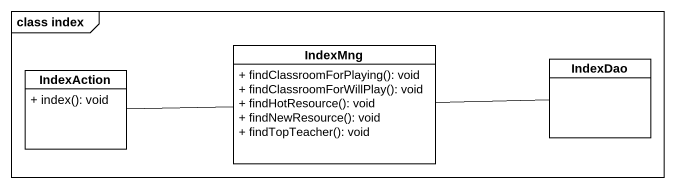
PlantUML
@startuml
mainframe class index
hide circle
hide empty members
skinparam classAttributeIconSize 0
class IndexAction {
  + index(): void
}
class IndexMng {
  + findClassroomForPlaying(): void
  + findClassroomForWillPlay(): void
  + findHotResource(): void
  + findNewResource(): void
  + findTopTeacher(): void
}
class IndexDao
IndexAction -right- IndexMng
IndexMng -right- IndexDao
@enduml
